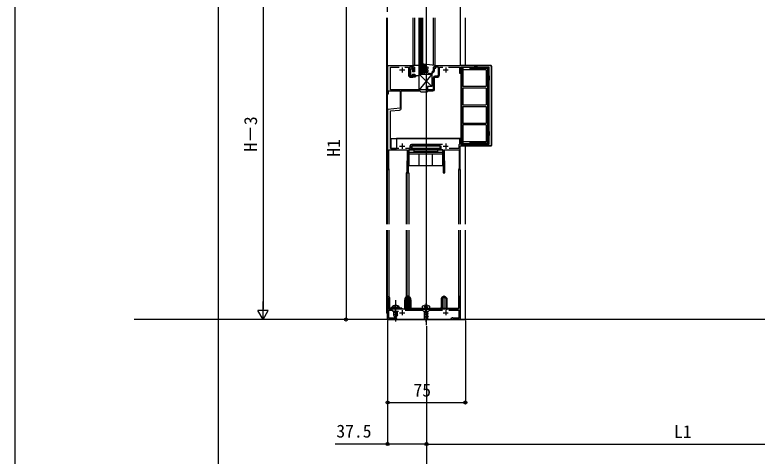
# Model space of a CAD drawing. Units: millimetres, scale not verified. Extents: x -875 to 875, y -1300 to 1294.
# Drawn here: x -875 to -160, y -408 to 17 of the extents above; entities that cross this region are included whole.
import ezdxf
from ezdxf.enums import TextEntityAlignment as Align

# ---------------------------------------------------------------- set-up
doc = ezdxf.new("R2010")
doc.units = ezdxf.units.MM
doc.header["$LTSCALE"] = 8
for name, color, linetype in [('0-3_YKK_11', 7, 'Continuous'), ('0-4_YKK_12', 2, 'Continuous'), ('0-5_YKK_13', 4, 'Continuous'), ('0-6_YKK_D', 6, 'Continuous'), ('0-7_YKK_ZWAK', 7, 'Continuous'), ('0-8_YSS_K', 3, 'Continuous')]:
    doc.layers.add(name, color=color, linetype=linetype)
doc.styles.add('ＭＳ ゴシック', font='')
doc.styles.get('ＭＳ ゴシック').set_extended_font_data('MS Gothic')

msp = doc.modelspace()

# ---------------------------------------------------------------- linework, layer by layer
at = {"layer": '0-3_YKK_11'}
for p, q in [((-501.9, -33.759), (-501.9, -38.759)), ((-459.9, -33.759), (-459.9, -38.759)), ((-504.4, -36.259), (-499.4, -36.259)), ((-468.2, -42.159), (-470.2, -42.159)), ((-462.4, -36.259), (-457.4, -36.259)), ((-493.6, -43.359), (-491.6, -43.359)), ((-501.9, -107.259), (-501.9, -112.259)), ((-459.9, -107.259), (-459.9, -112.259)), ((-504.4, -109.759), (-499.4, -109.759)), ((-463.072, -108.059), (-492.8, -108.059)), ((-462.4, -109.759), (-457.4, -109.759)), ((-504.4, -270.054), (-499.4, -270.054)), ((-501.9, -267.554), (-501.9, -272.554)), ((-462.4, -270.054), (-457.4, -270.054)), ((-459.9, -267.554), (-459.9, -272.554))]:
    msp.add_line(p, q, dxfattribs=at)
for points in [[(-494.6, -41.159), (-494.6, -33.259), (-492.4, -33.259), (-492.4, -34.459), (-491.1, -34.459), (-491.1, -37.459), (-489.9, -37.459), (-489.9, -33.459), (-491.4, -33.459), (-491.4, -32.259), (-515.9, -32.259), (-515.9, -59.259), (-514.9, -59.259), (-514.9, -56.459), (-503.9, -56.459), (-503.9, -73.209), (-515.9, -74.259), (-515.9, -131.559)], [(-514.71, -131.059), (-514.8, -130.844), (-514.8, -113.059), (-496.9, -113.059), (-496.9, -123.759), (-497.2, -124.059), (-497.2, -135.259), (-495.6, -135.259), (-495.6, -113.059), (-490.5, -113.059), (-490.5, -112.259), (-493.1, -112.259), (-493.1, -109.259), (-464.7, -109.259), (-464.7, -112.259), (-467.3, -112.259), (-467.3, -113.059), (-462.2, -113.059), (-462.2, -135.259), (-460.6, -135.259), (-460.6, -124.059), (-460.9, -123.759), (-460.9, -113.059), (-447, -113.059), (-447, -131.059), (-447.12, -131.299), (-447.2, -131.459), (-447.2, -132.259), (-445.9, -132.259), (-445.9, -109.259), (-415.9, -109.259), (-415.9, -32.259), (-470.4, -32.259), (-470.4, -33.459), (-471.9, -33.459), (-471.9, -37.459), (-470.7, -37.459), (-470.7, -34.459), (-469.4, -34.459), (-469.4, -33.259)], [(-471.9, -43.859), (-471.9, -55.259), (-480.442, -55.259), (-480.625, -55.379), (-481.175, -55.379), (-481.358, -55.259), (-513.2, -55.259), (-513.2, -33.459), (-504.623, -33.459)], [(-499.177, -33.459), (-495.8, -33.459), (-495.8, -41.159)], [(-469.4, -33.259), (-467.2, -33.259), (-467.2, -41.159)], [(-466, -41.159), (-466, -33.459), (-462.623, -33.459)], [(-457.177, -33.459), (-446.6, -33.459), (-446.6, -39.259), (-445.4, -39.259), (-445.4, -33.559), (-418.4, -33.559), (-418.4, -107.959), (-445.4, -107.959), (-445.4, -102.259), (-446.6, -102.259), (-446.6, -107.659), (-446.85, -107.954), (-447.1, -108.25), (-447.1, -111.859), (-456.675, -111.859)], [(-489.9, -41.659), (-489.9, -40.959), (-491.1, -40.959), (-491.1, -42.159), (-493.6, -42.159)], [(-470.7, -54.959), (-470.7, -43.359), (-468.2, -43.359)], [(-502.7, -72.969), (-502.7, -56.459), (-484.7, -56.459), (-483.9, -57.259), (-477.9, -57.259), (-477.1, -56.459), (-472.2, -56.459)], [(-505.073, -111.859), (-513.2, -111.859), (-513.2, -75.629), (-504.434, -74.862)], [(-494.3, -109.559), (-494.3, -111.859), (-498.727, -111.859)], [(-456.855, -267.754), (-447.1, -267.754), (-447.1, -275.354), (-452.619, -275.354), (-452.91, -275.129), (-453.2, -274.904), (-453.774, -274.904), (-454.9, -275.554), (-454.9, -276.554), (-445.9, -276.554), (-445.9, -254.554), (-447.4, -254.554), (-447.4, -265.554)], [(-448.4, -266.554), (-478.442, -266.554), (-478.625, -266.674), (-479.175, -266.674), (-479.358, -266.554), (-507.742, -266.554), (-507.925, -266.674), (-508.475, -266.674), (-508.658, -266.554), (-515.9, -266.554), (-515.9, -276.554), (-506.9, -276.554), (-506.9, -275.554), (-508.026, -274.904), (-508.6, -274.904), (-508.89, -275.129), (-509.181, -275.354), (-514.7, -275.354), (-514.7, -267.754), (-511.5, -267.754), (-510.7, -268.554), (-505.265, -268.554)], [(-498.855, -267.754), (-482.2, -267.754), (-481.4, -268.554), (-476.4, -268.554), (-475.6, -267.754), (-462.945, -267.754)]]:
    msp.add_lwpolyline(points, dxfattribs=at)
for centre, radius, start, end in [((-493.6, -41.159), 2.2, 180.00001, 269.99999), ((-493.6, -41.159), 1, 180.00001, 269.99999), ((-491.6, -41.659), 1.7, 270.00001, 359.99999), ((-470.2, -43.859), 1.7, 90.00001, 179.99999), ((-468.2, -41.159), 1, 270.00001, 359.99999), ((-468.2, -41.159), 2.2, 270.00001, 359.99999), ((-472.2, -54.959), 1.5, 270.00001, 359.99999), ((-504.6, -72.969), 1.9, 275, 0.00001), ((-492.8, -109.559), 1.5, 90.00001, 179.99999), ((-515.2, -131.559), 0.7, 179.99997, 45.57294), ((-448.4, -265.554), 1, 270.00001, 359.99999)]:
    msp.add_arc(centre, radius, start, end, dxfattribs=at)
at = {"layer": '0-4_YKK_12'}
for p, q in [((-478.4, -282.054), (-478.4, 558.946)), ((-516.9, 13.795), (-516.9, -184.647)), ((-515.9, -184.647), (-515.9, 13.795)), ((-515.9, -184.647), (-515.9, 13.795)), ((-491.4, 13.795), (-491.4, -31.959)), ((-489.9, 13.795), (-489.9, -31.959)), ((-485.4, -40.258), (-485.4, 13.795)), ((-484.7, 13.795), (-484.7, -40.258)), ((-483.1, -40.258), (-483.1, 13.795)), ((-471.9, 13.795), (-471.9, -31.785)), ((-470.4, 13.795), (-470.4, -31.959)), ((-440.9, -32.059), (-440.9, 13.795)), ((-515.9, -102.259), (-516.9, -102.259)), ((-516.9, -102.259), (-515.9, -102.259)), ((-512.9, -102.259), (-513.2, -102.259)), ((-513.2, -102.259), (-445.4, -102.259)), ((-440.9, -184.647), (-440.9, -109.459)), ((-514.5, -132.259), (-515.9, -132.259)), ((-514.5, -184.647), (-514.5, -132.259)), ((-498.1, -135.259), (-498.1, -184.647)), ((-495.4, -135.259), (-498.1, -135.259)), ((-497.3, -135.259), (-497.3, -184.647)), ((-495.4, -135.259), (-495.4, -184.647)), ((-447.2, -184.647), (-447.2, -132.259)), ((-445.9, -132.259), (-447.2, -132.259)), ((-445.9, -132.259), (-445.9, -184.647)), ((-516.9, -190.647), (-516.9, -270.554)), ((-515.9, -276.554), (-515.9, -190.647)), ((-514.5, -254.638), (-514.5, -190.647)), ((-498.1, -190.647), (-498.1, -255.082)), ((-497.3, -190.647), (-497.3, -254.693)), ((-495.4, -190.647), (-495.4, -254.726)), ((-447.2, -254.554), (-447.2, -190.647)), ((-440.9, -276.554), (-440.9, -190.647)), ((-498.1, -256.501), (-498.1, -266.054)), ((-497.3, -255.768), (-497.3, -266.054)), ((-495.4, -255.822), (-495.4, -266.054)), ((-445.9, -254.554), (-447.2, -254.554)), ((-515.9, -270.554), (-516.9, -270.554)), ((-514.5, -266.054), (-515.9, -266.054)), ((-514.5, -266.054), (-514.5, -265.754)), ((-495.4, -266.054), (-498.1, -266.054)), ((-459.4, -266.054), (-463.782, -266.054)), ((-447.534, -266.054), (-458.4, -266.054)), ((-515.9, -276.554), (-440.9, -276.554))]:
    msp.add_line(p, q, dxfattribs=at)
for points in [[(-515.9, 19.795), (-515.9, 92.204), (-445.9, 92.204), (-445.9, -32.259)], [(-482.4, 13.795), (-482.4, -40.258), (-485.4, -40.258)], [(-512.9, -102.259), (-512.9, -111.759), (-507.4, -111.759)], [(-445.9, -102.259), (-507.4, -102.259), (-507.4, -111.759)], [(-445.9, -190.647), (-445.9, -276.554), (-515.9, -276.554), (-515.9, -190.647)]]:
    msp.add_lwpolyline(points, dxfattribs=at)
at = {"layer": '0-5_YKK_13'}
for p, q in [((-491.8, -35.459), (-493.4, -35.459)), ((-491.4, -31.959), (-491.4, -32.759)), ((-485.4, -31.959), (-491.4, -31.959)), ((-490.7, -33.459), (-489.9, -33.459)), ((-489.9, -33.459), (-489.9, -37.959)), ((-485.4, -31.959), (-485.4, -32.022)), ((-483.299, -31.913), (-483.682, -30.861)), ((-470.4, -31.959), (-483.366, -30.461)), ((-483.299, -31.913), (-482.7, -32.259)), ((-482.7, -33.735), (-483.1, -33.504)), ((-482.7, -32.259), (-482.7, -33.735)), ((-481.7, -31.056), (-481.7, -38.959)), ((-481.7, -31.056), (-481.32, -32.101)), ((-480.7, -35.959), (-481.45, -35.526)), ((-480.7, -32.459), (-481.32, -32.101)), ((-480.95, -34.66), (-480.7, -34.804)), ((-480.7, -32.459), (-480.7, -34.804)), ((-479.9, -31.364), (-479.9, -38.959)), ((-479.479, -32.52), (-479.9, -31.364)), ((-479.571, -35.486), (-476.9, -36.459)), ((-479.479, -32.52), (-476.9, -33.459)), ((-479.229, -34.547), (-477.571, -35.15)), ((-476.9, -34.68), (-476.9, -33.459)), ((-471.1, -33.459), (-471.9, -33.459)), ((-471.9, -33.459), (-471.9, -36.959)), ((-470.4, -31.959), (-470.4, -32.759)), ((-445.4, -32.059), (-445.4, -32.259)), ((-416.2, -32.059), (-445.4, -32.059)), ((-445.4, -33.859), (-445.4, -107.659)), ((-418.9, -34.059), (-445.4, -34.059)), ((-445.4, -34.059), (-444.596, -34.862)), ((-444.596, -34.862), (-444.596, -106.655)), ((-443.4, -34.862), (-444.596, -34.862)), ((-443.4, -34.059), (-443.4, -52.259)), ((-436.4, -36.059), (-436.4, -34.059)), ((-419.704, -34.862), (-436.4, -34.862)), ((-429.4, -33.559), (-432.4, -33.559)), ((-432.4, -34.059), (-432.4, -33.559)), ((-429.4, -34.059), (-429.4, -33.559)), ((-418.9, -34.059), (-419.704, -34.862)), ((-419.704, -34.862), (-419.704, -106.655)), ((-418.9, -34.059), (-418.9, -107.459)), ((-415.7, -32.559), (-415.7, -108.959)), ((-493.9, -35.959), (-493.9, -41.259)), ((-492.4, -41.759), (-493.4, -41.759)), ((-491.9, -36.059), (-491.9, -37.959)), ((-491.9, -36.059), (-491.8, -36.059)), ((-489.9, -37.959), (-491.9, -37.959)), ((-491.9, -40.459), (-489.6, -40.459)), ((-491.9, -40.459), (-491.9, -41.259)), ((-489.6, -40.459), (-489.6, -42.359)), ((-488.6, -41.559), (-488.9, -42.959)), ((-488.6, -41.559), (-485.4, -41.559)), ((-485.9, -35.959), (-485.4, -35.959)), ((-485.9, -35.959), (-485.9, -36.459)), ((-485.4, -38.459), (-485.9, -38.459)), ((-485.9, -38.459), (-485.9, -38.959)), ((-485.4, -35.895), (-485.4, -35.959)), ((-485.4, -38.395), (-485.4, -38.459)), ((-473.4, -40.258), (-485.4, -55.258)), ((-485.4, -40.258), (-473.4, -52.258)), ((-485.4, -40.895), (-485.4, -41.559)), ((-483.5, -36.597), (-482.7, -37.059)), ((-483.5, -38.785), (-482.45, -39.392)), ((-482.7, -36.135), (-483.1, -35.904)), ((-483.1, -38.093), (-482.7, -38.324)), ((-482.7, -37.059), (-482.7, -38.324)), ((-480.65, -39.392), (-481.45, -38.93)), ((-480.95, -38.064), (-480.7, -38.208)), ((-480.7, -35.959), (-480.7, -38.208)), ((-473.486, -40.459), (-479.571, -38.244)), ((-479.229, -37.304), (-477.571, -37.908)), ((-476.9, -37.438), (-476.9, -36.459)), ((-474.523, -40.081), (-472.754, -38.312)), ((-471.173, -38.146), (-473.486, -40.459)), ((-472.7, -37.559), (-471.9, -36.959)), ((-472.046, -38.312), (-471.527, -37.793)), ((-420.9, -36.059), (-443.4, -36.059)), ((-420.9, -36.059), (-420.9, -52.259)), ((-417.9, -42.059), (-418.9, -42.059)), ((-417.9, -42.059), (-417.9, -46.059)), ((-489.6, -42.959), (-488.9, -42.959)), ((-417.9, -46.059), (-418.9, -46.059)), ((-477.4, -55.258), (-485.4, -55.258)), ((-420.9, -52.259), (-443.4, -52.259)), ((-420.9, -53.759), (-443.4, -53.759)), ((-443.4, -53.759), (-443.4, -70.009)), ((-420.9, -53.759), (-420.9, -70.009)), ((-443.4, -70.009), (-420.9, -70.009)), ((-443.4, -71.509), (-443.4, -87.759)), ((-420.9, -87.759), (-443.4, -87.759)), ((-420.9, -89.259), (-443.4, -89.259)), ((-443.4, -89.259), (-443.4, -107.459)), ((-420.9, -89.259), (-420.9, -105.459)), ((-417.9, -95.459), (-418.9, -95.459)), ((-417.9, -99.459), (-418.9, -99.459)), ((-417.9, -95.459), (-417.9, -99.459)), ((-444.596, -106.655), (-445.4, -107.459)), ((-443.4, -106.655), (-444.596, -106.655)), ((-420.9, -105.459), (-443.4, -105.459)), ((-436.4, -107.459), (-436.4, -105.459)), ((-419.704, -106.655), (-436.4, -106.655)), ((-419.704, -106.655), (-418.9, -107.459)), ((-495.3, -113.358), (-495.3, -128.258)), ((-462.5, -113.358), (-495.3, -113.358)), ((-465.2, -111.858), (-492.6, -111.858)), ((-490.2, -114.858), (-490.2, -111.858)), ((-467.6, -114.858), (-467.6, -111.858)), ((-462.5, -128.258), (-462.5, -113.358)), ((-418.9, -107.459), (-445.4, -107.459)), ((-445.4, -109.259), (-445.4, -109.459)), ((-416.2, -109.459), (-445.4, -109.459)), ((-432.4, -107.959), (-432.4, -107.459)), ((-429.4, -107.959), (-432.4, -107.959)), ((-429.4, -107.959), (-429.4, -107.459)), ((-462.5, -115.858), (-495.3, -115.858)), ((-462.5, -117.258), (-495.3, -117.258)), ((-467.6, -114.858), (-490.2, -114.858)), ((-485.3, -128.258), (-485.3, -117.258)), ((-472.5, -128.258), (-472.5, -117.258)), ((-495.3, -128.258), (-462.5, -128.258)), ((-515.9, -265.554), (-515.9, -255.554)), ((-514.9, -255.554), (-514.9, -265.554)), ((-513.9, -255.554), (-513.9, -264.554)), ((-496.4, -265.554), (-496.4, -253.554)), ((-461.4, -265.554), (-461.4, -253.554)), ((-508.2, -258.054), (-508.2, -278.554)), ((-508.2, -270.166), (-508.2, -263.198)), ((-499.4, -266.554), (-499.4, -257.554)), ((-498.4, -257.554), (-498.4, -266.554)), ((-494.4, -265.054), (-494.4, -257.554)), ((-493.4, -257.554), (-493.4, -265.054)), ((-482.65, -264.527), (-482.65, -265.554)), ((-481.038, -263.13), (-480.05, -265.156)), ((-478.9, -261.05), (-478.9, -278.859)), ((-478.9, -270.166), (-478.9, -263.198)), ((-464.4, -257.554), (-464.4, -265.054)), ((-463.4, -257.554), (-463.4, -265.054)), ((-459.4, -266.554), (-459.4, -257.554)), ((-458.4, -266.554), (-458.4, -257.554)), ((-514.9, -265.554), (-515.9, -265.554)), ((-502.2, -265.554), (-512.9, -265.554)), ((-511.95, -265.045), (-506.2, -265.045)), ((-511.95, -265.554), (-511.95, -265.045)), ((-511.95, -265.554), (-506.2, -265.554)), ((-504.45, -265.045), (-510.2, -265.045)), ((-504.45, -265.554), (-510.2, -265.554)), ((-510.2, -268.554), (-510.2, -272.154)), ((-509.546, -273.463), (-509.546, -268.554)), ((-506.854, -273.463), (-506.854, -268.554)), ((-506.2, -272.154), (-506.2, -268.554)), ((-504.45, -265.554), (-504.45, -265.045)), ((-499.4, -266.554), (-498.4, -266.554)), ((-492.9, -265.554), (-464.9, -265.554)), ((-492.9, -266.554), (-464.9, -266.554)), ((-477.3, -270.905), (-481, -271.734)), ((-476.8, -271.095), (-481, -271.835)), ((-480.5, -266.554), (-480.5, -266.554)), ((-480.5, -268.554), (-480.5, -271.622)), ((-480.5, -271.924), (-476.8, -271.095)), ((-480.05, -265.156), (-478.9, -265.767)), ((-477.3, -266.554), (-477.3, -266.554)), ((-477.3, -268.554), (-477.3, -270.905)), ((-477.3, -270.905), (-476.8, -270.993)), ((-477.3, -271.207), (-477.3, -273.445)), ((-476.8, -270.993), (-476.8, -271.095)), ((-459.4, -266.554), (-458.4, -266.554)), ((-506.2, -272.154), (-510.2, -272.154)), ((-510.2, -272.154), (-509.5, -273.554)), ((-509.5, -273.554), (-506.9, -273.554)), ((-506.2, -272.154), (-506.9, -273.554)), ((-480.5, -271.924), (-481, -271.835)), ((-477.3, -273.445), (-481, -274.274)), ((-476.8, -273.533), (-481, -274.274)), ((-476.8, -273.635), (-481, -274.375)), ((-481, -274.274), (-481, -274.375)), ((-480.5, -274.464), (-481, -274.375)), ((-480.5, -271.924), (-480.5, -274.162)), ((-480.5, -274.464), (-476.8, -273.635)), ((-480.5, -274.464), (-480.5, -276.554)), ((-477.3, -275.985), (-479.841, -276.554)), ((-476.8, -276.073), (-479.528, -276.554)), ((-476.8, -276.175), (-478.952, -276.554)), ((-478.494, -276.554), (-476.8, -276.175)), ((-477.3, -273.445), (-476.8, -273.533)), ((-477.3, -273.747), (-477.3, -275.985)), ((-477.3, -275.985), (-476.8, -276.073)), ((-477.3, -276.287), (-477.3, -276.554)), ((-476.8, -273.533), (-476.8, -273.635)), ((-476.8, -276.073), (-476.8, -276.175))]:
    msp.add_line(p, q, dxfattribs=at)
for points in [[(-483.5, -34.197), (-482.7, -34.659), (-482.7, -36.135)], [(-485.4, -55.258), (-485.4, -40.258), (-473.4, -40.258), (-473.4, -52.258)], [(-473.4, -52.258), (-477.4, -52.258), (-477.4, -55.258)], [(-443.4, -71.509), (-420.9, -71.509), (-420.9, -87.759)], [(-465.2, -111.858), (-465.2, -109.258), (-492.6, -109.258), (-492.6, -111.858)], [(-510.25, -263.545), (-509.345, -265.401), (-508.2, -266.009)], [(-506.15, -263.545), (-507.055, -265.401), (-508.2, -266.009)], [(-482.65, -265.554), (-475.15, -265.554), (-475.15, -264.527)], [(-476.762, -263.13), (-477.75, -265.156), (-478.9, -265.767)], [(-502.2, -265.554), (-502.2, -266.554), (-512.9, -266.554)], [(-476.8, -270.993), (-481, -271.734), (-481, -271.835)]]:
    msp.add_lwpolyline(points, dxfattribs=at)
for centre, radius, start, end in [((-493.4, -35.959), 0.5, 90, 180), ((-491.8, -35.759), 0.3, 270, 90), ((-490.7, -32.759), 0.7, 180, 270), ((-481.9, -33.959), 4, 151.04498, 208.95502), ((-483.4, -30.759), 0.3, 83.40938, 200), ((-483.3, -33.85), 0.4, 60, 240), ((-481.2, -35.093), 0.5, 60, 240), ((-479.4, -35.017), 0.5, 70, 250), ((-477.4, -34.68), 0.5, 250, 0), ((-471.1, -32.759), 0.7, 270, 0), ((-416.2, -32.559), 0.5, 0, 90), ((-493.4, -41.259), 0.5, 180, 270), ((-492.4, -41.259), 0.5, 270, 0), ((-489.6, -42.659), 0.3, 90, 270), ((-481.9, -36.459), 4, 180, 208.95502), ((-481.9, -38.959), 4, 180, 208.95502), ((-483.3, -36.25), 0.4, 60, 240), ((-483.3, -38.439), 0.4, 60, 240), ((-482.2, -38.959), 0.5, 240, 0), ((-481.2, -38.497), 0.5, 60, 240), ((-480.4, -38.959), 0.5, 240, 0), ((-479.4, -37.774), 0.5, 70, 250), ((-477.4, -37.438), 0.5, 250, 0), ((-472.4, -37.959), 0.5, 126.8699, 315), ((-471.35, -37.969), 0.25, 315, 135), ((-416.2, -108.959), 0.5, 270, 0), ((-514.9, -255.554), 1, 90, 180), ((-514.9, -255.554), 1, 0, 90), ((-496.4, -257.554), 3, 0, 180), ((-496.4, -257.554), 2, 0, 180), ((-461.4, -257.554), 3, 0, 180), ((-461.4, -257.554), 2, 0, 180), ((-512.9, -264.554), 2, 180, 270), ((-512.9, -264.554), 1, 180, 270), ((-508.2, -267.581), 4.527, 34.06671, 145.93329), ((-481.65, -264.527), 1, 121.40289, 180), ((-478.9, -269.032), 6.278, 58.59711, 121.40289), ((-476.15, -264.527), 1, 0, 58.59711), ((-492.9, -265.054), 1.5, 180, 270), ((-492.9, -265.054), 0.5, 180, 270), ((-464.9, -265.054), 0.5, 270, 0), ((-464.9, -265.054), 1.5, 270, 0)]:
    msp.add_arc(centre, radius, start, end, dxfattribs=at)
at = {"layer": '0-6_YKK_D'}
for p, q in [((-678.997, 337.248), (-678.997, -437.554)), ((-635.9, 90.204), (-635.9, -266.554)), ((-555.9, 62.204), (-555.9, -276.554)), ((-635.9, -276.554), (-635.9, -259.234)), ((-635.9, -276.554), (-640.9, -267.894)), ((-630.9, -267.894), (-640.9, -267.894)), ((-635.9, -276.554), (-630.9, -267.894)), ((-515.9, -277.554), (-515.9, -357.554)), ((-440.9, -277.554), (-440.9, -357.554)), ((-515.9, -283.054), (-515.9, -397.554)), ((-478.4, -283.054), (-478.4, -397.554)), ((-478.4, -283.054), (-478.4, -437.554)), ((-478.4, -283.054), (-478.4, -437.554)), ((-478.4, -283.054), (-478.4, -397.554)), ((-515.9, -356.554), (-440.9, -356.554)), ((-478.4, -396.554), (21.6, -396.554))]:
    msp.add_line(p, q, dxfattribs=at)
msp.add_lwpolyline([(-478.4, -396.554), (-515.9, -396.554), (-566.502, -396.554)], dxfattribs=at)
for centre in [(-555.9, -276.554), (-515.9, -356.554), (-440.9, -356.554), (-515.9, -396.554), (-478.4, -396.554), (-478.4, -396.554)]:
    msp.add_circle(centre, 1.5, dxfattribs=at)
at = {"layer": '0-7_YKK_ZWAK'}
msp.add_line((-875, 1250.2), (-875, -1299.8), dxfattribs=at)
at = {"layer": '0-8_YSS_K'}
msp.add_line((811.687, -276.554), (-760.195, -276.554), dxfattribs=at)

# ---------------------------------------------------------------- texts
at = {"layer": '0-6_YKK_D', "style": 'ＭＳ ゴシック'}
for s, p in [('H－3', (-637.9, -114.883)), ('H1', (-557.9, -119.829))]:
    msp.add_text(s, height=12.46, rotation=90, dxfattribs=at).set_placement(p, align=Align.BOTTOM_LEFT)
for s, p in [('75', (-490.957, -354.554)), ('37.5', (-565.258, -394.054)), ('L1', (-239.894, -394.554))]:
    msp.add_text(s, height=12.46, dxfattribs=at).set_placement(p, align=Align.BOTTOM_LEFT)

doc.saveas('drawing.dxf')
